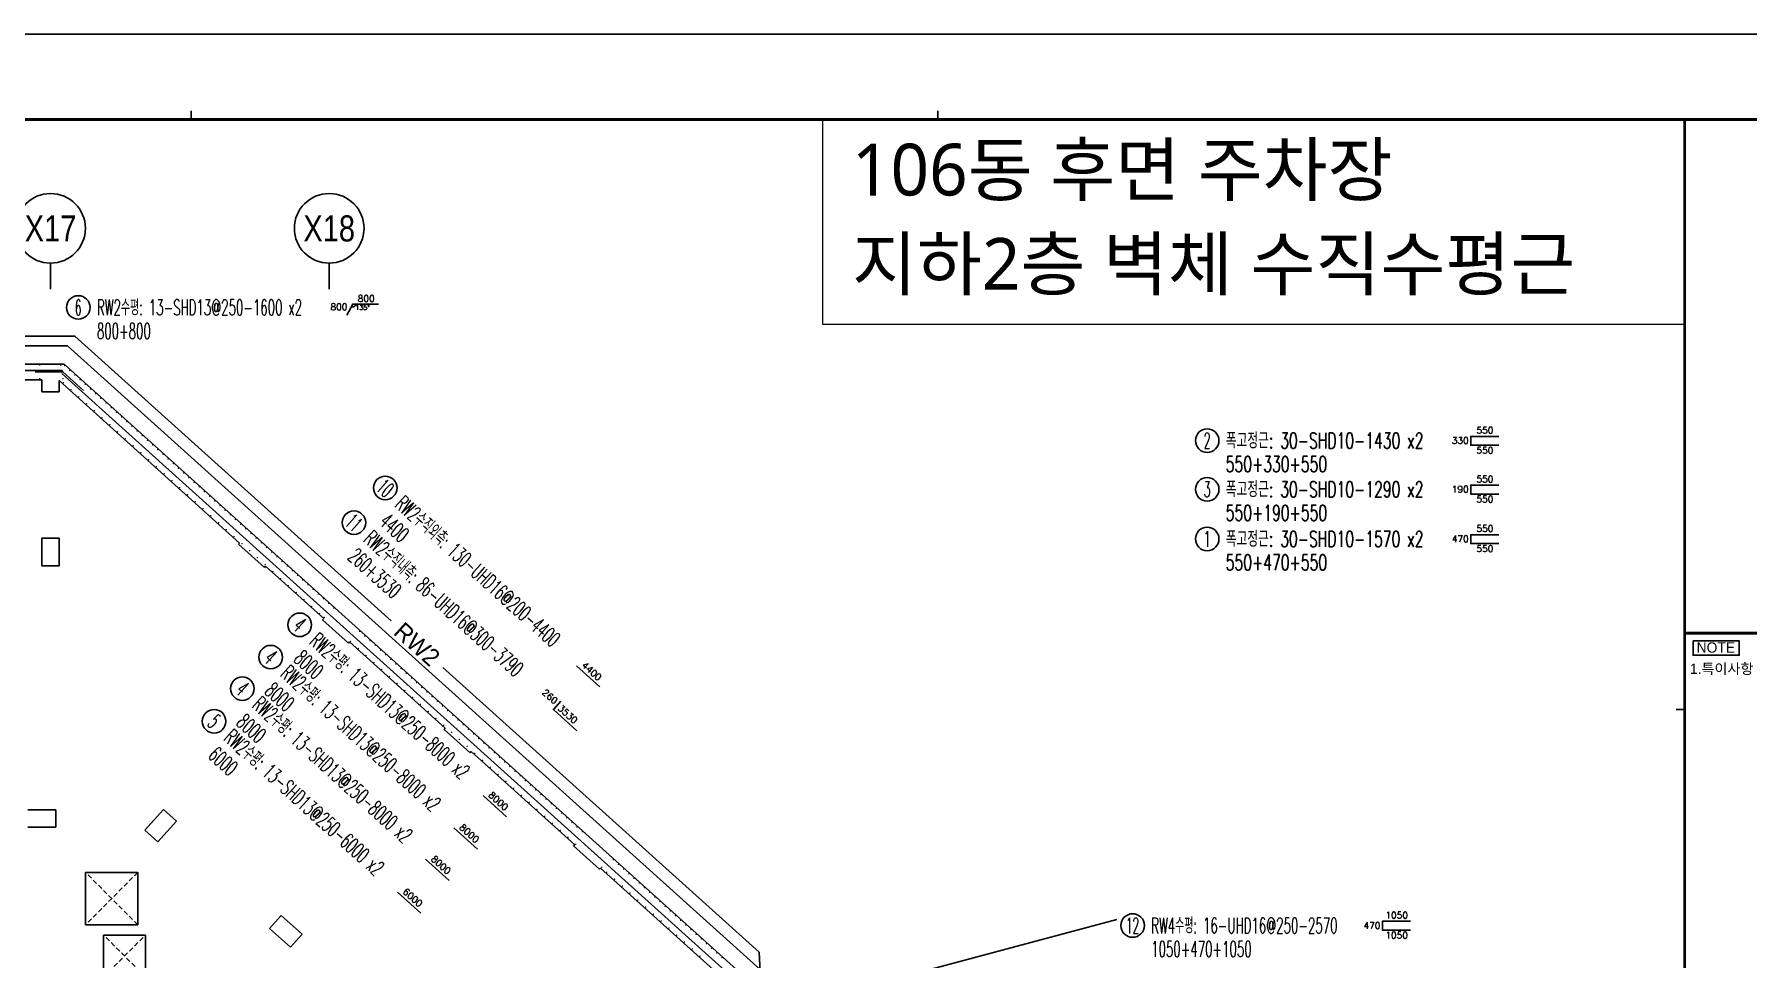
# Model space of a CAD drawing. Header units: millimetres. Extents: x 231380 to 990673, y -319231 to 132826.
# Drawn here: x 446316 to 495514, y -249861 to -223315 of the extents above; entities that cross this region are included whole.
import ezdxf
from ezdxf.enums import TextEntityAlignment as Align

# ---------------------------------------------------------------- set-up
doc = ezdxf.new("R2010")
doc.units = ezdxf.units.MM
doc.header["$LTSCALE"] = 91
doc.linetypes.add('XS-기초$0$HID', pattern=[2.3, 1.5, -0.8])
for name, color, linetype in [('00', 7, 'Continuous'), ('BUB', 7, 'Continuous'), ('LEADER', 7, 'Continuous'), ('NAME-W', 2, 'Continuous'), ('XDIM', 7, 'Continuous'), ('XREBAR', 1, 'Continuous'), ('XS-기초$0$WALL', 11, 'Continuous'), ('XS-기초$0$기초연단', 3, 'Continuous'), ('XS-기초$0$집수정', 21, 'Continuous'), ('XS-기초$0$집수정-우수', 6, 'Continuous'), ('XTAG', 7, 'Continuous')]:
    doc.layers.add(name, color=color, linetype=linetype)
doc.layers.add('TEXT', color=3, linetype='Continuous', lineweight=9)
doc.layers.add('XTITLE', color=22, linetype='Continuous', lineweight=0)
doc.styles.add('XRebar', font='Romans.shx', dxfattribs={"bigfont": 'whgtxt.shx'})
doc.styles.add('XRebar2', font='Romans.shx')
doc.styles.add('XRebarSheet', font='Hmkmrhd_0.ttf')
doc.styles.add('돋움', font='malgun.ttf')
doc.styles.add('돋음', font='Dotum.ttf')

# ---------------------------------------------------------------- blocks, each defined once
blk = doc.blocks.new('dhs_sheet2e')
at = {"color": 7}
for p, q in [((38004.8, 57331.7), (38004.8, 57531.5)), ((55508.9, 57331.7), (55508.9, 57531.5)), ((73013.1, 43498.2), (72813.3, 43498.2))]:
    blk.add_line(p, q, dxfattribs=at)
for points in [[(84000, 0), (84000, 59329.4), (0, 59329.4), (0, 0)], [(73208.2, 45108.5), (74292.8, 45108.5), (74292.8, 44775), (73208.2, 44775)]]:
    blk.add_lwpolyline(points, close=True, dxfattribs=at)
at = {"color": 30, "const_width": 64.9}
blk.add_lwpolyline([(81003.6, 57331.7), (2996.4, 57331.7), (2996.4, 1997.6), (81003.6, 1997.6)], close=True, dxfattribs=at)
for points in [[(73013.1, 1997.6), (73013.1, 57331.7)], [(73013.1, 45291.6), (81003.6, 45291.6)]]:
    blk.add_lwpolyline(points, dxfattribs=at)
at = {"color": 7, "style": 'XRebarSheet'}
for s, p in [('NOTE', (73292, 44833.7)), ('1.특이사항', (73135.9, 44335.3))]:
    blk.add_text(s, height=242.71, dxfattribs=at).set_placement(p)
blk = doc.blocks.new('zdfhdthasthw')
at = {"color": 255, "xscale": 0.25, "yscale": 0.25, "zscale": 0.25}
blk.add_blockref('dhs_sheet2e', (0, 0), dxfattribs=at)
blk = doc.blocks.new('XS-기초$0$집수정-1.2x1.2')
at = {"layer": 'XS-기초$0$집수정'}
for p, q in [((0, 0), (0, 1200)), ((0, 1200), (1200, 1200)), ((1200, 1200), (1200, 0)), ((1200, 0), (0, 0))]:
    blk.add_line(p, q, dxfattribs=at)
at = {"layer": 'XS-기초$0$집수정', "linetype": 'XS-기초$0$HID'}
for p, q in [((0, 0), (1200, 1200)), ((0, 1200), (1200, 0))]:
    blk.add_line(p, q, dxfattribs=at)
blk = doc.blocks.new('BUB')
at = {"layer": 'BUB'}
blk.add_line((0, 1500), (0, 0), dxfattribs=at)
blk.add_circle((0, 3500), 2000, dxfattribs=at)
blk = doc.blocks.new('zdhadbs')
at = {"layer": 'XS-기초$0$WALL', "color": 5}
for p, q in [((1759, 37230), (-22385, 37230)), ((26973, 14527), (1759, 37230)), ((1115, 36780), (-6385, 36780)), ((1115, 36780), (1115, 36430)), ((1115, 36430), (1615, 36430)), ((6794, 32090), (1615, 36754)), ((1615, 36430), (1615, 36754)), ((1615, 32230), (1115, 32230)), ((1115, 32230), (1115, 31430)), ((1615, 31430), (1615, 32230)), ((6794, 32090), (6761, 32053)), ((6761, 32053), (7504, 31384)), ((1115, 31430), (1615, 31430)), ((7504, 31384), (7538, 31421)), ((9208, 29918), (7538, 31421)), ((9208, 29918), (9174, 29880)), ((9174, 29880), (9917, 29211)), ((9917, 29211), (9951, 29248)), ((12700, 26773), (9951, 29248)), ((12700, 26773), (12667, 26735)), ((12667, 26735), (13410, 26066)), ((13410, 26066), (13443, 26103)), ((16416, 23427), (13443, 26103)), ((1515, 24430), (715, 24430)), ((1515, 23930), (1515, 24430)), ((4609, 24437), (4074, 23842)), ((4981, 24102), (4609, 24437)), ((715, 23930), (1515, 23930)), ((4074, 23842), (4445, 23508)), ((4445, 23508), (4981, 24102)), ((16416, 23427), (16383, 23390)), ((16383, 23390), (17126, 22721)), ((17126, 22721), (17159, 22758)), ((21469, 18877), (17159, 22758)), ((7990, 21392), (7656, 21021)), ((8585, 20857), (7990, 21392)), ((7656, 21021), (8250, 20485)), ((8250, 20485), (8585, 20857))]:
    blk.add_line(p, q, dxfattribs=at)
at = {"layer": 'XS-기초$0$기초연단'}
for p, q in [((1848, 37755), (-21885, 37755)), ((27274, 14862), (1848, 37755))]:
    blk.add_line(p, q, dxfattribs=at)
at = {"layer": 'XS-기초$0$집수정-우수', "linetype": 'XS-기초$0$HID'}
for p, q in [((3870, 22630), (2370, 21130)), ((3870, 21130), (2370, 22630))]:
    blk.add_line(p, q, dxfattribs=at)
at = {"layer": 'XS-기초$0$집수정-우수'}
blk.add_lwpolyline([(3870, 21130), (2370, 21130), (2370, 22630), (3870, 22630)], close=True, dxfattribs=at)
at = {"layer": 'BUB', "xscale": 0.5, "yscale": 0.5, "zscale": 0.5}
for p in [(1365, 39376), (9365, 39376)]:
    blk.add_blockref('BUB', p, dxfattribs=at)
at = {"layer": 'XS-기초$0$집수정', "rotation": 90}
blk.add_blockref('XS-기초$0$집수정-1.2x1.2', (4090, 19630), dxfattribs=at)
at = {"layer": 'TEXT', "style": '돋음', "width": 0.85}
for s, p in [('X17', (1365, 41123)), ('X18', (9365, 41123))]:
    blk.add_text(s, height=750, dxfattribs=at).set_placement(p, align=Align.MIDDLE_CENTER)
blk = doc.blocks.new('*U1076', base_point=(479656, -234983))
at = {"layer": 'XTAG', "color": 0, "linetype": 'Continuous', "ltscale": 4.34369e-311}
blk.add_circle((479994, -234983), 338, dxfattribs=at)
at = {"layer": 'XTAG', "color": 0, "linetype": 'Continuous', "ltscale": 4.34369e-311, "style": 'XRebar', "width": 0.5}
blk.add_text('2', height=450, dxfattribs=at).set_placement((479994, -234983), align=Align.MIDDLE_CENTER)
at = {"layer": 'XTAG', "color": 0, "linetype": 'Continuous', "ltscale": 4.34369e-311, "style": 'XRebar', "width": 0.65}
for s, p in [('폭고정근: 30-SHD10-1430 x2', (480528, -234983)), ('550+330+550', (480528, -235658))]:
    blk.add_text(s, height=450, dxfattribs=at).set_placement(p, align=Align.MIDDLE_LEFT)
blk = doc.blocks.new('*U1077', base_point=(479656, -236383))
at = {"layer": 'XTAG', "color": 0, "linetype": 'Continuous', "ltscale": 4.34369e-311}
blk.add_circle((479994, -236383), 338, dxfattribs=at)
at = {"layer": 'XTAG', "color": 0, "linetype": 'Continuous', "ltscale": 4.34369e-311, "style": 'XRebar', "width": 0.65}
for s, p in [('폭고정근: 30-SHD10-1290 x2', (480528, -236383)), ('550+190+550', (480528, -237058))]:
    blk.add_text(s, height=450, dxfattribs=at).set_placement(p, align=Align.MIDDLE_LEFT)
at = {"layer": 'XTAG', "color": 0, "linetype": 'Continuous', "ltscale": 4.34369e-311, "style": 'XRebar', "width": 0.5}
blk.add_text('3', height=450, dxfattribs=at).set_placement((479994, -236383), align=Align.MIDDLE_CENTER)
blk = doc.blocks.new('*U1078', base_point=(479656.0135, -237806.3597))
at = {"layer": 'XTAG', "color": 0, "linetype": 'Continuous', "ltscale": 4.34369e-311}
blk.add_circle((479993.5135, -237806.3597), 337.5, dxfattribs=at)
at = {"layer": 'XTAG', "color": 0, "linetype": 'Continuous', "ltscale": 4.34369e-311, "style": 'XRebar', "width": 0.5}
blk.add_text('1', height=450, dxfattribs=at).set_placement((479993.5135, -237806.3597), align=Align.MIDDLE_CENTER)
at = {"layer": 'XTAG', "color": 0, "linetype": 'Continuous', "ltscale": 4.34369e-311, "style": 'XRebar', "width": 0.65}
for s, p in [('폭고정근: 30-SHD10-1570 x2', (480527.8885, -237806.3597)), ('550+470+550', (480527.8885, -238481.3597))]:
    blk.add_text(s, height=450, dxfattribs=at).set_placement(p, align=Align.MIDDLE_LEFT)
blk = doc.blocks.new('*U1079', base_point=(477515, -248907))
at = {"layer": 'XTAG', "color": 0, "linetype": 'Continuous', "ltscale": 1.57717e-317}
blk.add_circle((477852, -248907), 338, dxfattribs=at)
at = {"layer": 'XTAG', "color": 0, "linetype": 'Continuous', "ltscale": 1.57717e-317, "style": 'XRebar', "width": 0.5}
blk.add_text('12', height=450, dxfattribs=at).set_placement((477852, -248907), align=Align.MIDDLE_CENTER)
at = {"layer": 'XTAG', "color": 0, "linetype": 'Continuous', "ltscale": 1.57717e-317, "style": 'XRebar', "width": 0.55}
for s, p in [('RW4수평: 16-UHD16@250-2570', (478386, -248907)), ('1050+470+1050', (478386, -249582))]:
    blk.add_text(s, height=450, dxfattribs=at).set_placement(p, align=Align.MIDDLE_LEFT)
blk = doc.blocks.new('*U1088', base_point=(447242.9414, -231159.5906))
at = {"layer": 'XTAG', "color": 0, "linetype": 'Continuous', "ltscale": 4.34369e-311}
blk.add_circle((447580.4414, -231159.5906), 337.5, dxfattribs=at)
at = {"layer": 'XTAG', "color": 0, "linetype": 'Continuous', "ltscale": 4.34369e-311, "style": 'XRebar', "width": 0.5}
blk.add_text('6', height=450, dxfattribs=at).set_placement((447580.4414, -231159.5906), align=Align.MIDDLE_CENTER)
at = {"layer": 'XTAG', "color": 0, "linetype": 'Continuous', "ltscale": 4.34369e-311, "style": 'XRebar', "width": 0.55}
for s, p in [('RW2수평: 13-SHD13@250-1600 x2', (448114.8164, -231159.5906)), ('800+800', (448114.8164, -231834.5906))]:
    blk.add_text(s, height=450, dxfattribs=at).set_placement(p, align=Align.MIDDLE_LEFT)
blk = doc.blocks.new('*U1099', base_point=(452039, -241878))
at = {"layer": 'XTAG', "color": 0, "linetype": 'Continuous', "ltscale": 4.34369e-311}
blk.add_circle((452290, -242104), 338, dxfattribs=at)
at = {"layer": 'XTAG', "color": 0, "linetype": 'Continuous', "ltscale": 4.34369e-311, "style": 'XRebar', "oblique": 360, "width": 0.5}
blk.add_text('4', height=450, rotation=318, dxfattribs=at).set_placement((452290, -242104), align=Align.MIDDLE_CENTER)
at = {"layer": 'XTAG', "color": 0, "linetype": 'Continuous', "ltscale": 4.34369e-311, "style": 'XRebar', "width": 0.55}
blk.add_text('RW2수평: 13-SHD13@250-8000 x2', height=450, rotation=318, dxfattribs=at).set_placement((452687, -242461), align=Align.MIDDLE_LEFT)
at = {"layer": 'XTAG', "color": 0, "linetype": 'Continuous', "ltscale": 4.34369e-311, "style": 'XRebar', "oblique": 360, "width": 0.55}
blk.add_text('8000', height=450, rotation=318, dxfattribs=at).set_placement((452236, -242963), align=Align.MIDDLE_LEFT)
blk = doc.blocks.new('*U1100', base_point=(452853, -240974))
at = {"layer": 'XTAG', "color": 0, "linetype": 'Continuous', "ltscale": 4.34369e-311}
blk.add_circle((453104, -241200), 338, dxfattribs=at)
at = {"layer": 'XTAG', "color": 0, "linetype": 'Continuous', "ltscale": 4.34369e-311, "style": 'XRebar', "oblique": 360, "width": 0.5}
blk.add_text('4', height=450, rotation=318, dxfattribs=at).set_placement((453104, -241200), align=Align.MIDDLE_CENTER)
at = {"layer": 'XTAG', "color": 0, "linetype": 'Continuous', "ltscale": 4.34369e-311, "style": 'XRebar', "oblique": 360, "width": 0.55}
for s, p in [('RW2수평: 13-SHD13@250-8000 x2', (453501, -241558)), ('8000', (453049, -242059))]:
    blk.add_text(s, height=450, rotation=318, dxfattribs=at).set_placement(p, align=Align.MIDDLE_LEFT)
blk = doc.blocks.new('*U1101', base_point=(453689, -240046))
at = {"layer": 'XTAG', "color": 0, "linetype": 'Continuous', "ltscale": 4.34369e-311}
blk.add_circle((453939, -240272), 338, dxfattribs=at)
at = {"layer": 'XTAG', "color": 0, "linetype": 'Continuous', "ltscale": 4.34369e-311, "style": 'XRebar', "width": 0.5}
blk.add_text('4', height=450, rotation=318, dxfattribs=at).set_placement((453939, -240272), align=Align.MIDDLE_CENTER)
at = {"layer": 'XTAG', "color": 0, "linetype": 'Continuous', "ltscale": 4.34369e-311, "style": 'XRebar', "oblique": 360, "width": 0.55}
blk.add_text('RW2수평: 13-SHD13@250-8000 x2', height=450, rotation=318, dxfattribs=at).set_placement((454336, -240630), align=Align.MIDDLE_LEFT)
at = {"layer": 'XTAG', "color": 0, "linetype": 'Continuous', "ltscale": 4.34369e-311, "style": 'XRebar', "width": 0.55}
blk.add_text('8000', height=450, rotation=318, dxfattribs=at).set_placement((453885, -241131), align=Align.MIDDLE_LEFT)
blk = doc.blocks.new('*U1103', base_point=(456143, -236116))
at = {"layer": 'XTAG', "color": 0, "linetype": 'Continuous', "ltscale": 4.34369e-311}
blk.add_circle((456394, -236342), 338, dxfattribs=at)
at = {"layer": 'XTAG', "color": 0, "linetype": 'Continuous', "ltscale": 4.34369e-311, "style": 'XRebar', "oblique": 360, "width": 0.5}
blk.add_text('10', height=450, rotation=318, dxfattribs=at).set_placement((456394, -236342), align=Align.MIDDLE_CENTER)
at = {"layer": 'XTAG', "color": 0, "linetype": 'Continuous', "ltscale": 4.34369e-311, "style": 'XRebar', "width": 0.55}
for s, p in [('RW2수직외측: 130-UHD16@200-4400', (456791, -236700)), ('4400', (456340, -237201))]:
    blk.add_text(s, height=450, rotation=318, dxfattribs=at).set_placement(p, align=Align.MIDDLE_LEFT)
blk = doc.blocks.new('*U1106', base_point=(455244, -237115))
at = {"layer": 'XTAG', "color": 0, "linetype": 'Continuous', "ltscale": 4.34369e-311}
blk.add_circle((455495, -237340), 338, dxfattribs=at)
at = {"layer": 'XTAG', "color": 0, "linetype": 'Continuous', "ltscale": 4.34369e-311, "style": 'XRebar', "oblique": 360, "width": 0.5}
blk.add_text('11', height=450, rotation=318, dxfattribs=at).set_placement((455495, -237340), align=Align.MIDDLE_CENTER)
at = {"layer": 'XTAG', "color": 0, "linetype": 'Continuous', "ltscale": 4.34369e-311, "style": 'XRebar', "width": 0.55}
for s, p in [('RW2수직내측: 86-UHD16@300-3790', (455892, -237698)), ('260+3530', (455441, -238200))]:
    blk.add_text(s, height=450, rotation=318, dxfattribs=at).set_placement(p, align=Align.MIDDLE_LEFT)
blk = doc.blocks.new('*U1109', base_point=(451228, -242817))
at = {"layer": 'XTAG', "color": 0, "linetype": 'Continuous', "ltscale": 4.34369e-311}
blk.add_circle((451479, -243043), 338, dxfattribs=at)
at = {"layer": 'XTAG', "color": 0, "linetype": 'Continuous', "ltscale": 4.34369e-311, "style": 'XRebar', "oblique": 360, "width": 0.5}
blk.add_text('5', height=450, rotation=318, dxfattribs=at).set_placement((451479, -243043), align=Align.MIDDLE_CENTER)
at = {"layer": 'XTAG', "color": 0, "linetype": 'Continuous', "ltscale": 4.34369e-311, "style": 'XRebar', "oblique": 360, "width": 0.55}
for s, p in [('RW2수평: 13-SHD13@250-6000 x2', (451876, -243400)), ('6000', (451424, -243902))]:
    blk.add_text(s, height=450, rotation=318, dxfattribs=at).set_placement(p, align=Align.MIDDLE_LEFT)

msp = doc.modelspace()

# ---------------------------------------------------------------- linework, layer by layer
at = {"layer": 'LEADER'}
for points in [[(456563.9, -240159), (447484.3, -231983.7), (436658.9, -231983.7)], [(467189.1, -250802.4), (467129.8, -249672.6), (458050.2, -241497.3)]]:
    msp.add_lwpolyline(points, dxfattribs=at)
at = {"layer": 'XDIM', "color": 250, "linetype": 'Continuous', "ltscale": 5e-324}
for p, q in [((455696, -231159.6), (455696, -231159.6)), ((487931.2, -234982.9), (487931.2, -234982.9)), ((487931.2, -236383), (487931.2, -236383)), ((487931.2, -237806.4), (487931.2, -237806.4)), ((462235.7, -241728.9), (462235.7, -241728.9)), ((461575.9, -242815.6), (461575.9, -242815.6)), ((459556, -245456.6), (459556, -245456.6)), ((458720.4, -246384.7), (458720.4, -246384.7)), ((457906.7, -247288.3), (457906.8, -247288.3)), ((457095.4, -248227.3), (457095.4, -248227.3)), ((485395.2, -248907.1), (485395.2, -248907.1))]:
    msp.add_line(p, q, dxfattribs=at)
at = {"layer": 'XDIM', "color": 1, "linetype": 'Continuous', "ltscale": 5e-324}
for points in [[(455290.2, -231381.9), (455459.6, -231060.8), (456200.5, -231060.8)], [(488365.1, -235117), (487559, -235117), (487559, -234861.2), (488365.1, -234861.2)], [(488365.1, -236517), (487559, -236517), (487559, -236261.2), (488365.1, -236261.2)], [(488365.1, -237940.4), (487559, -237940.4), (487559, -237684.6), (488365.1, -237684.6)], [(461882.4, -241446.4), (462558.8, -242055.5)], [(461436.5, -242466.9), (461220.5, -242706.8), (461896.9, -243315.9)], [(459202.7, -245174.1), (459879.1, -245783.2)], [(458367.1, -246102.2), (459043.5, -246711.2)], [(457553.8, -247006.1), (458229.5, -247614.5)], [(456742.1, -247944.8), (457418.6, -248553.9)], [(485829.2, -249041.2), (485023, -249041.2), (485023, -248785.4), (485829.2, -248785.4)]]:
    msp.add_lwpolyline(points, dxfattribs=at)
at = {"layer": 'XDIM'}
for points in [[(447124.1, -232968.2), (424733.5, -232968.2)], [(446338.5, -233004.5), (447138.5, -233004.5), (447733, -233539.8)], [(447108.3, -233057.4), (467505.1, -251422.8)]]:
    msp.add_lwpolyline(points, dxfattribs=at)
at = {"layer": 'XDIM', "color": 1}
msp.add_lwpolyline([(467663, -251336.9), (477402.8, -248736.5)], dxfattribs=at)
at = {"layer": 'XDIM', "color": 7, "linetype": 'Continuous', "ltscale": 5e-324}
msp.add_arc((455459.6, -231060.8), 87.6, 242.4027, 0, dxfattribs=at)
at = {"layer": 'XREBAR', "color": 171, "linetype": 'Continuous', "ltscale": 2.59033e-317, "const_width": 20}
for points in [[(446463.5, -232813.7, -1), (446483.5, -232813.7, -1), (446463.5, -232813.7)], [(446463.5, -233203.7, -1), (446483.5, -233203.7, -1), (446463.5, -233203.7)], [(447063.5, -232813.7, -1), (447083.5, -232813.7, -1), (447063.5, -232813.7)], [(447127.2, -233203.7, -1), (447147.2, -233203.7, -1), (447127.2, -233203.7)], [(447176.9, -232832.8, -1), (447196.9, -232832.8, -1), (447176.9, -232832.8)], [(447325.5, -232966.6, -1), (447345.5, -232966.6, -1), (447325.5, -232966.6)], [(447474.2, -233100.4, -1), (447494.2, -233100.4, -1), (447474.2, -233100.4)], [(447138.9, -233323.3, -1), (447158.9, -233323.3, -1), (447138.9, -233323.3)], [(447361.8, -233524.1, -1), (447381.8, -233524.1, -1), (447361.8, -233524.1)], [(447622.8, -233234.3, -1), (447642.8, -233234.3, -1), (447622.8, -233234.3)], [(447771.4, -233368.1, -1), (447791.4, -233368.1, -1), (447771.4, -233368.1)], [(447920, -233501.9, -1), (447940, -233501.9, -1), (447920, -233501.9)], [(448068.7, -233635.7, -1), (448088.7, -233635.7, -1), (448068.7, -233635.7)], [(447584.8, -233724.8, -1), (447604.8, -233724.8, -1), (447584.8, -233724.8)], [(447807.7, -233925.6, -1), (447827.7, -233925.6, -1), (447807.7, -233925.6)], [(448030.7, -234126.3, -1), (448050.7, -234126.3, -1), (448030.7, -234126.3)], [(448217.3, -233769.6, -1), (448237.3, -233769.6, -1), (448217.3, -233769.6)], [(448365.9, -233903.4, -1), (448385.9, -233903.4, -1), (448365.9, -233903.4)], [(448514.6, -234037.2, -1), (448534.6, -234037.2, -1), (448514.6, -234037.2)], [(448663.2, -234171, -1), (448683.2, -234171, -1), (448663.2, -234171)], [(448253.6, -234327, -1), (448273.6, -234327, -1), (448253.6, -234327)], [(448476.5, -234527.8, -1), (448496.5, -234527.8, -1), (448476.5, -234527.8)], [(448811.8, -234304.9, -1), (448831.8, -234304.9, -1), (448811.8, -234304.9)], [(448960.4, -234438.7, -1), (448980.4, -234438.7, -1), (448960.4, -234438.7)], [(449109.1, -234572.5, -1), (449129.1, -234572.5, -1), (449109.1, -234572.5)], [(448699.5, -234728.5, -1), (448719.5, -234728.5, -1), (448699.5, -234728.5)], [(448922.4, -234929.3, -1), (448942.4, -234929.3, -1), (448922.4, -234929.3)], [(449145.4, -235130, -1), (449165.4, -235130, -1), (449145.4, -235130)], [(449257.7, -234706.3, -1), (449277.7, -234706.3, -1), (449257.7, -234706.3)], [(449406.3, -234840.2, -1), (449426.3, -234840.2, -1), (449406.3, -234840.2)], [(449555, -234974, -1), (449575, -234974, -1), (449555, -234974)], [(449703.6, -235107.8, -1), (449723.6, -235107.8, -1), (449703.6, -235107.8)], [(449368.3, -235330.7, -1), (449388.3, -235330.7, -1), (449368.3, -235330.7)], [(449591.3, -235531.5, -1), (449611.3, -235531.5, -1), (449591.3, -235531.5)], [(449852.2, -235241.7, -1), (449872.2, -235241.7, -1), (449852.2, -235241.7)], [(450000.8, -235375.5, -1), (450020.8, -235375.5, -1), (450000.8, -235375.5)], [(450149.5, -235509.3, -1), (450169.5, -235509.3, -1), (450149.5, -235509.3)], [(450298.1, -235643.1, -1), (450318.1, -235643.1, -1), (450298.1, -235643.1)], [(449814.2, -235732.2, -1), (449834.2, -235732.2, -1), (449814.2, -235732.2)], [(450037.1, -235933, -1), (450057.1, -235933, -1), (450037.1, -235933)], [(450260.1, -236133.7, -1), (450280.1, -236133.7, -1), (450260.1, -236133.7)], [(450446.7, -235777, -1), (450466.7, -235777, -1), (450446.7, -235777)], [(450595.4, -235910.8, -1), (450615.4, -235910.8, -1), (450595.4, -235910.8)], [(450744, -236044.6, -1), (450764, -236044.6, -1), (450744, -236044.6)], [(450483, -236334.4, -1), (450503, -236334.4, -1), (450483, -236334.4)], [(450706, -236535.2, -1), (450726, -236535.2, -1), (450706, -236535.2)], [(450892.6, -236178.4, -1), (450912.6, -236178.4, -1), (450892.6, -236178.4)], [(451041.3, -236312.3, -1), (451061.3, -236312.3, -1), (451041.3, -236312.3)], [(451189.9, -236446.1, -1), (451209.9, -236446.1, -1), (451189.9, -236446.1)], [(451338.5, -236579.9, -1), (451358.5, -236579.9, -1), (451338.5, -236579.9)], [(450928.9, -236735.9, -1), (450948.9, -236735.9, -1), (450928.9, -236735.9)], [(451151.9, -236936.7, -1), (451171.9, -236936.7, -1), (451151.9, -236936.7)], [(451374.8, -237137.4, -1), (451394.8, -237137.4, -1), (451374.8, -237137.4)], [(451487.1, -236713.7, -1), (451507.1, -236713.7, -1), (451487.1, -236713.7)], [(451635.8, -236847.6, -1), (451655.8, -236847.6, -1), (451635.8, -236847.6)], [(451784.4, -236981.4, -1), (451804.4, -236981.4, -1), (451784.4, -236981.4)], [(451933, -237115.2, -1), (451953, -237115.2, -1), (451933, -237115.2)], [(451597.8, -237338.1, -1), (451617.8, -237338.1, -1), (451597.8, -237338.1)], [(451820.7, -237538.9, -1), (451840.7, -237538.9, -1), (451820.7, -237538.9)], [(452081.7, -237249, -1), (452101.7, -237249, -1), (452081.7, -237249)], [(452230.3, -237382.9, -1), (452250.3, -237382.9, -1), (452230.3, -237382.9)], [(452378.9, -237516.7, -1), (452398.9, -237516.7, -1), (452378.9, -237516.7)], [(452043.6, -237739.6, -1), (452063.6, -237739.6, -1), (452043.6, -237739.6)], [(452266.6, -237940.3, -1), (452286.6, -237940.3, -1), (452266.6, -237940.3)], [(452527.5, -237650.5, -1), (452547.5, -237650.5, -1), (452527.5, -237650.5)], [(452676.2, -237784.3, -1), (452696.2, -237784.3, -1), (452676.2, -237784.3)], [(452824.8, -237918.2, -1), (452844.8, -237918.2, -1), (452824.8, -237918.2)], [(452973.4, -238052, -1), (452993.4, -238052, -1), (452973.4, -238052)], [(452489.5, -238141.1, -1), (452509.5, -238141.1, -1), (452489.5, -238141.1)], [(452712.5, -238341.8, -1), (452732.5, -238341.8, -1), (452712.5, -238341.8)], [(452935.4, -238542.6, -1), (452955.4, -238542.6, -1), (452935.4, -238542.6)], [(453122.1, -238185.8, -1), (453142.1, -238185.8, -1), (453122.1, -238185.8)], [(453270.7, -238319.7, -1), (453290.7, -238319.7, -1), (453270.7, -238319.7)], [(453419.3, -238453.5, -1), (453439.3, -238453.5, -1), (453419.3, -238453.5)], [(453567.9, -238587.3, -1), (453587.9, -238587.3, -1), (453567.9, -238587.3)], [(453158.4, -238743.3, -1), (453178.4, -238743.3, -1), (453158.4, -238743.3)], [(453381.3, -238944, -1), (453401.3, -238944, -1), (453381.3, -238944)], [(453716.6, -238721.1, -1), (453736.6, -238721.1, -1), (453716.6, -238721.1)], [(453865.2, -238855, -1), (453885.2, -238855, -1), (453865.2, -238855)], [(454013.8, -238988.8, -1), (454033.8, -238988.8, -1), (454013.8, -238988.8)], [(453604.2, -239144.8, -1), (453624.2, -239144.8, -1), (453604.2, -239144.8)], [(453827.2, -239345.5, -1), (453847.2, -239345.5, -1), (453827.2, -239345.5)], [(454050.1, -239546.3, -1), (454070.1, -239546.3, -1), (454050.1, -239546.3)], [(454162.5, -239122.6, -1), (454182.5, -239122.6, -1), (454162.5, -239122.6)], [(454311.1, -239256.4, -1), (454331.1, -239256.4, -1), (454311.1, -239256.4)], [(454459.7, -239390.3, -1), (454479.7, -239390.3, -1), (454459.7, -239390.3)], [(454608.3, -239524.1, -1), (454628.3, -239524.1, -1), (454608.3, -239524.1)], [(454273.1, -239747, -1), (454293.1, -239747, -1), (454273.1, -239747)], [(454496, -239947.7, -1), (454516, -239947.7, -1), (454496, -239947.7)], [(454633.5, -240060.7, -1), (454653.5, -240060.7, -1), (454633.5, -240060.7)], [(454757, -239657.9, -1), (454777, -239657.9, -1), (454757, -239657.9)], [(454905.6, -239791.7, -1), (454925.6, -239791.7, -1), (454905.6, -239791.7)], [(455648.7, -240460.9, -1), (455668.7, -240460.9, -1), (455648.7, -240460.9)], [(455797.4, -240594.7, -1), (455817.4, -240594.7, -1), (455797.4, -240594.7)], [(455387.8, -240750.7, -1), (455407.8, -240750.7, -1), (455387.8, -240750.7)], [(455610.7, -240951.4, -1), (455630.7, -240951.4, -1), (455610.7, -240951.4)], [(455946, -240728.5, -1), (455966, -240728.5, -1), (455946, -240728.5)], [(456094.6, -240862.3, -1), (456114.6, -240862.3, -1), (456094.6, -240862.3)], [(456243.3, -240996.2, -1), (456263.3, -240996.2, -1), (456243.3, -240996.2)], [(455833.7, -241152.2, -1), (455853.7, -241152.2, -1), (455833.7, -241152.2)], [(456056.6, -241352.9, -1), (456076.6, -241352.9, -1), (456056.6, -241352.9)], [(456279.6, -241553.7, -1), (456299.6, -241553.7, -1), (456279.6, -241553.7)], [(456391.9, -241130, -1), (456411.9, -241130, -1), (456391.9, -241130)], [(456540.5, -241263.8, -1), (456560.5, -241263.8, -1), (456540.5, -241263.8)], [(456689.2, -241397.7, -1), (456709.2, -241397.7, -1), (456689.2, -241397.7)], [(456837.8, -241531.5, -1), (456857.8, -241531.5, -1), (456837.8, -241531.5)], [(456502.5, -241754.4, -1), (456522.5, -241754.4, -1), (456502.5, -241754.4)], [(456725.4, -241955.1, -1), (456745.4, -241955.1, -1), (456725.4, -241955.1)], [(456986.4, -241665.3, -1), (457006.4, -241665.3, -1), (456986.4, -241665.3)], [(457135, -241799.1, -1), (457155, -241799.1, -1), (457135, -241799.1)], [(457283.7, -241933, -1), (457303.7, -241933, -1), (457283.7, -241933)], [(457432.3, -242066.8, -1), (457452.3, -242066.8, -1), (457432.3, -242066.8)], [(456948.4, -242155.9, -1), (456968.4, -242155.9, -1), (456948.4, -242155.9)], [(457171.3, -242356.6, -1), (457191.3, -242356.6, -1), (457171.3, -242356.6)], [(457394.3, -242557.3, -1), (457414.3, -242557.3, -1), (457394.3, -242557.3)], [(457580.9, -242200.6, -1), (457600.9, -242200.6, -1), (457580.9, -242200.6)], [(457729.6, -242334.4, -1), (457749.6, -242334.4, -1), (457729.6, -242334.4)], [(457878.2, -242468.3, -1), (457898.2, -242468.3, -1), (457878.2, -242468.3)], [(457617.2, -242758.1, -1), (457637.2, -242758.1, -1), (457617.2, -242758.1)], [(457840.2, -242958.8, -1), (457860.2, -242958.8, -1), (457840.2, -242958.8)], [(458026.8, -242602.1, -1), (458046.8, -242602.1, -1), (458026.8, -242602.1)], [(458175.4, -242735.9, -1), (458195.4, -242735.9, -1), (458175.4, -242735.9)], [(458324.1, -242869.7, -1), (458344.1, -242869.7, -1), (458324.1, -242869.7)], [(458472.7, -243003.6, -1), (458492.7, -243003.6, -1), (458472.7, -243003.6)], [(458063.1, -243159.6, -1), (458083.1, -243159.6, -1), (458063.1, -243159.6)], [(458286.1, -243360.3, -1), (458306.1, -243360.3, -1), (458286.1, -243360.3)], [(458621.3, -243137.4, -1), (458641.3, -243137.4, -1), (458621.3, -243137.4)], [(458770, -243271.2, -1), (458790, -243271.2, -1), (458770, -243271.2)], [(458918.6, -243405, -1), (458938.6, -243405, -1), (458918.6, -243405)], [(459067.2, -243538.9, -1), (459087.2, -243538.9, -1), (459067.2, -243538.9)], [(458509, -243561, -1), (458529, -243561, -1), (458509, -243561)], [(458731.9, -243761.8, -1), (458751.9, -243761.8, -1), (458731.9, -243761.8)], [(458954.9, -243962.5, -1), (458974.9, -243962.5, -1), (458954.9, -243962.5)], [(459215.8, -243672.7, -1), (459235.8, -243672.7, -1), (459215.8, -243672.7)], [(459364.5, -243806.5, -1), (459384.5, -243806.5, -1), (459364.5, -243806.5)], [(459513.1, -243940.3, -1), (459533.1, -243940.3, -1), (459513.1, -243940.3)], [(459177.8, -244163.3, -1), (459197.8, -244163.3, -1), (459177.8, -244163.3)], [(459400.8, -244364, -1), (459420.8, -244364, -1), (459400.8, -244364)], [(459661.7, -244074.2, -1), (459681.7, -244074.2, -1), (459661.7, -244074.2)], [(459810.4, -244208, -1), (459830.4, -244208, -1), (459810.4, -244208)], [(459959, -244341.8, -1), (459979, -244341.8, -1), (459959, -244341.8)], [(460107.6, -244475.7, -1), (460127.6, -244475.7, -1), (460107.6, -244475.7)], [(459623.7, -244564.7, -1), (459643.7, -244564.7, -1), (459623.7, -244564.7)], [(459846.7, -244765.5, -1), (459866.7, -244765.5, -1), (459846.7, -244765.5)], [(460069.6, -244966.2, -1), (460089.6, -244966.2, -1), (460069.6, -244966.2)], [(460256.2, -244609.5, -1), (460276.2, -244609.5, -1), (460256.2, -244609.5)], [(460404.9, -244743.3, -1), (460424.9, -244743.3, -1), (460404.9, -244743.3)], [(460553.5, -244877.1, -1), (460573.5, -244877.1, -1), (460553.5, -244877.1)], [(460702.1, -245011, -1), (460722.1, -245011, -1), (460702.1, -245011)], [(460292.5, -245167, -1), (460312.5, -245167, -1), (460292.5, -245167)], [(460515.5, -245367.7, -1), (460535.5, -245367.7, -1), (460515.5, -245367.7)], [(460850.8, -245144.8, -1), (460870.8, -245144.8, -1), (460850.8, -245144.8)], [(460999.4, -245278.6, -1), (461019.4, -245278.6, -1), (460999.4, -245278.6)], [(461148, -245412.4, -1), (461168, -245412.4, -1), (461148, -245412.4)], [(460738.4, -245568.4, -1), (460758.4, -245568.4, -1), (460738.4, -245568.4)], [(460961.4, -245769.2, -1), (460981.4, -245769.2, -1), (460961.4, -245769.2)], [(461184.3, -245969.9, -1), (461204.3, -245969.9, -1), (461184.3, -245969.9)], [(461296.7, -245546.3, -1), (461316.7, -245546.3, -1), (461296.7, -245546.3)], [(461445.3, -245680.1, -1), (461465.3, -245680.1, -1), (461445.3, -245680.1)], [(461593.9, -245813.9, -1), (461613.9, -245813.9, -1), (461593.9, -245813.9)], [(461742.5, -245947.7, -1), (461762.5, -245947.7, -1), (461742.5, -245947.7)], [(461407.3, -246170.7, -1), (461427.3, -246170.7, -1), (461407.3, -246170.7)], [(461630.2, -246371.4, -1), (461650.2, -246371.4, -1), (461630.2, -246371.4)], [(461891.2, -246081.6, -1), (461911.2, -246081.6, -1), (461891.2, -246081.6)], [(462039.8, -246215.4, -1), (462059.8, -246215.4, -1), (462039.8, -246215.4)], [(461853.1, -246572.1, -1), (461873.1, -246572.1, -1), (461853.1, -246572.1)], [(462599.3, -247235.8, -1), (462619.3, -247235.8, -1), (462599.3, -247235.8)], [(462744.9, -247375.1, -1), (462764.9, -247375.1, -1), (462744.9, -247375.1)], [(462931.6, -247018.3, -1), (462951.6, -247018.3, -1), (462931.6, -247018.3)], [(463080.2, -247152.2, -1), (463100.2, -247152.2, -1), (463080.2, -247152.2)], [(463228.8, -247286, -1), (463248.8, -247286, -1), (463228.8, -247286)], [(463377.5, -247419.8, -1), (463397.5, -247419.8, -1), (463377.5, -247419.8)], [(462967.9, -247575.8, -1), (462987.9, -247575.8, -1), (462967.9, -247575.8)], [(463190.8, -247776.6, -1), (463210.8, -247776.6, -1), (463190.8, -247776.6)], [(463413.8, -247977.3, -1), (463433.8, -247977.3, -1), (463413.8, -247977.3)], [(463526.1, -247553.7, -1), (463546.1, -247553.7, -1), (463526.1, -247553.7)], [(463674.7, -247687.5, -1), (463694.7, -247687.5, -1), (463674.7, -247687.5)], [(463823.3, -247821.3, -1), (463843.3, -247821.3, -1), (463823.3, -247821.3)], [(463972, -247955.1, -1), (463992, -247955.1, -1), (463972, -247955.1)], [(463636.7, -248178, -1), (463656.7, -248178, -1), (463636.7, -248178)], [(463859.6, -248378.8, -1), (463879.6, -248378.8, -1), (463859.6, -248378.8)], [(464120.6, -248089, -1), (464140.6, -248089, -1), (464120.6, -248089)], [(464269.2, -248222.8, -1), (464289.2, -248222.8, -1), (464269.2, -248222.8)], [(464417.9, -248356.6, -1), (464437.9, -248356.6, -1), (464417.9, -248356.6)], [(464082.6, -248579.5, -1), (464102.6, -248579.5, -1), (464082.6, -248579.5)], [(464305.5, -248780.3, -1), (464325.5, -248780.3, -1), (464305.5, -248780.3)], [(464566.5, -248490.4, -1), (464586.5, -248490.4, -1), (464566.5, -248490.4)], [(464715.1, -248624.3, -1), (464735.1, -248624.3, -1), (464715.1, -248624.3)], [(464863.7, -248758.1, -1), (464883.7, -248758.1, -1), (464863.7, -248758.1)], [(465012.4, -248891.9, -1), (465032.4, -248891.9, -1), (465012.4, -248891.9)], [(464528.5, -248981, -1), (464548.5, -248981, -1), (464528.5, -248981)], [(464751.4, -249181.7, -1), (464771.4, -249181.7, -1), (464751.4, -249181.7)], [(464974.4, -249382.5, -1), (464994.4, -249382.5, -1), (464974.4, -249382.5)], [(465161, -249025.7, -1), (465181, -249025.7, -1), (465161, -249025.7)], [(465309.6, -249159.6, -1), (465329.6, -249159.6, -1), (465309.6, -249159.6)], [(465458.3, -249293.4, -1), (465478.3, -249293.4, -1), (465458.3, -249293.4)], [(465606.9, -249427.2, -1), (465626.9, -249427.2, -1), (465606.9, -249427.2)], [(465197.3, -249583.2, -1), (465217.3, -249583.2, -1), (465197.3, -249583.2)], [(465420.2, -249784, -1), (465440.2, -249784, -1), (465420.2, -249784)], [(465755.5, -249561, -1), (465775.5, -249561, -1), (465755.5, -249561)], [(465904.1, -249694.9, -1), (465924.1, -249694.9, -1), (465904.1, -249694.9)], [(466052.8, -249828.7, -1), (466072.8, -249828.7, -1), (466052.8, -249828.7)]]:
    msp.add_lwpolyline(points, format="xyb", dxfattribs=at)
at = {"layer": 'XTITLE', "color": 3, "ltscale": 2}
msp.add_lwpolyline([(468955.2, -225762.6), (493704.6, -225762.6), (493704.6, -231644.7), (468955.2, -231644.7)], close=True, dxfattribs=at)

# ---------------------------------------------------------------- block references
at = {"xscale": 4.899999969432586, "yscale": 4.899999969432586, "zscale": 4.899999969432586}
msp.add_blockref('zdfhdthasthw', (404263.6, -295994), dxfattribs=at)
at = {"layer": '00'}
msp.add_blockref('zdhadbs', (445418.5, -270013.7), dxfattribs=at)
at = {"layer": 'XTAG', "color": 11, "linetype": 'Continuous', "ltscale": 2.33129e-317}
for name, p in [('*U1088', (447242.9, -231159.6)), ('*U1101', (453688.6, -240046.4)), ('*U1100', (452852.9, -240974.4)), ('*U1099', (452039.3, -241878.1)), ('*U1109', (451228, -242817.1))]:
    msp.add_blockref(name, p, dxfattribs=at)
at = {"layer": 'XTAG', "color": 30, "linetype": 'Continuous', "ltscale": 2.33129e-317}
for name, p in [('*U1076', (479656, -234982.9)), ('*U1077', (479656, -236383)), ('*U1078', (479656, -237806.4))]:
    msp.add_blockref(name, p, dxfattribs=at)
at = {"layer": 'XTAG', "color": 171, "linetype": 'Continuous', "ltscale": 2.33129e-317}
for name, p in [('*U1103', (456143.3, -236116.1)), ('*U1106', (455244.3, -237114.5)), ('*U1079', (477514.5, -248907.1))]:
    msp.add_blockref(name, p, dxfattribs=at)

# ---------------------------------------------------------------- texts
at = {"layer": 'NAME-W', "style": '돋음'}
msp.add_text('RW2', height=500, rotation=318, dxfattribs=at).set_placement((457307.1, -240828.2), align=Align.MIDDLE_CENTER)
at = {"layer": 'XDIM', "color": 3, "linetype": 'Continuous', "ltscale": 5e-324, "style": 'XRebar2'}
for s, p in [('800', (455307.9, -231143.7)), ('330', (487504.3, -234981.2)), ('190', (487504.3, -236381.2)), ('470', (487504.3, -237804.6)), ('470', (484968.3, -248905.4))]:
    msp.add_text(s, height=189, dxfattribs=at).set_placement(p, align=Align.MIDDLE_RIGHT)
msp.add_text('135%%D', height=135, dxfattribs=at).set_placement((455531.9, -231270.7), align=Align.BOTTOM_LEFT)
for s, p in [('800', (455847.7, -231057.3)), ('550', (487970, -234838.3)), ('550', (487970, -236238.3)), ('550', (487970, -237661.7)), ('1050', (485434, -248762.5))]:
    msp.add_text(s, height=189, dxfattribs=at).set_placement(p, align=Align.BOTTOM_CENTER)
for s, p in [('550', (487968.2, -235168.1)), ('550', (487968.2, -236568.2)), ('550', (487968.2, -237991.6)), ('1050', (485432.3, -249092.3))]:
    msp.add_text(s, height=189, dxfattribs=at).set_placement(p, align=Align.TOP_CENTER)
for s, p in [('4400', (462222.7, -241719.6)), ('3530', (461534.4, -242953.9)), ('8000', (459543, -245447.3)), ('8000', (458707.4, -246375.4)), ('8000', (457893.8, -247279)), ('6000', (457082.5, -248218))]:
    msp.add_text(s, height=189, rotation=318, dxfattribs=at).set_placement(p, align=Align.BOTTOM_CENTER)
msp.add_text('260', height=189, rotation=318, dxfattribs=at).set_placement((461202.8, -242607.8), align=Align.BOTTOM_RIGHT)
at = {"layer": 'XTITLE', "color": 2, "style": '돋움'}
for s, p in [('106동 후면 주차장', (469794.3, -227201.9)), ('지하2층 벽체 수직수평근', (469794.3, -229908.1))]:
    msp.add_text(s, height=1486.605, dxfattribs=at).set_placement(p, align=Align.MIDDLE_LEFT)

doc.saveas('drawing.dxf')
